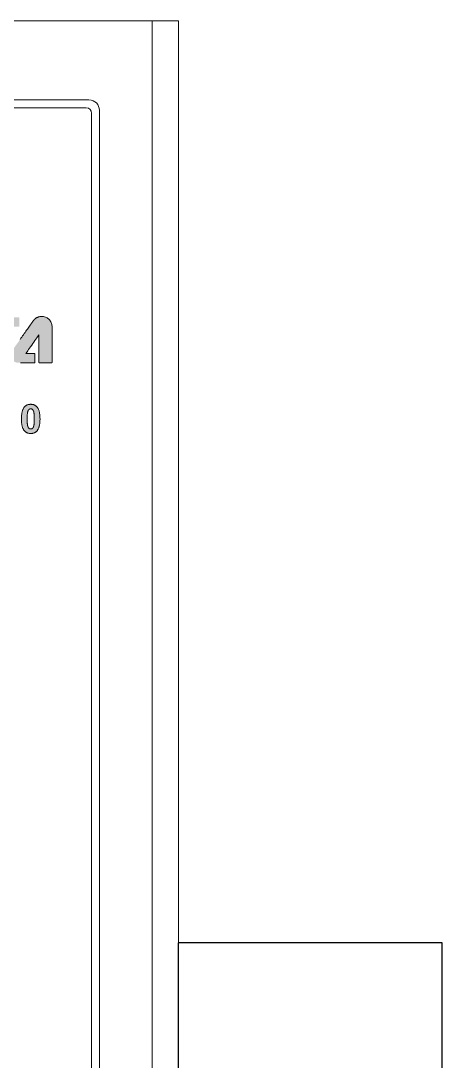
# Model space of a CAD drawing. Header units: millimetres. Extents: x 0 to 900, y 0 to 297.
# Drawn here: x 709.003 to 711.001, y 147.498 to 152.43 of the extents above; entities that cross this region are included whole.
import ezdxf

# ---------------------------------------------------------------- set-up
doc = ezdxf.new("R2010")
doc.units = ezdxf.units.MM
doc.layers.add('PRINT', color=7, linetype='Continuous')
doc.layers.add('전장품', color=3, linetype='Continuous')

# ---------------------------------------------------------------- blocks, each defined once
blk = doc.blocks.new('DVS-005R00')
at = {"layer": 'PRINT', "lineweight": 0}
h = blk.add_hatch(color=256, dxfattribs=at)
h.dxf.hatch_style = 1
edge = h.paths.add_edge_path(flags=0)
edge.add_spline(control_points=[(14.054, 103.923), (14.115, 103.861), (14.15, 103.773), (14.15, 103.663), (14.15, 103.6), (14.139, 103.53), (14.113, 103.457), (14.042, 103.492), (13.963, 103.512), (13.88, 103.512), (13.589, 103.512), (13.353, 103.276), (13.353, 102.986), (13.353, 102.872), (13.39, 102.767), (13.451, 102.681), (13.229, 102.531), (12.991, 102.443), (12.802, 102.444), (12.792, 102.444), (12.781, 102.444), (12.771, 102.444), (12.626, 102.452), (12.538, 102.504), (12.478, 102.569), (12.419, 102.634), (12.392, 102.717), (12.389, 102.778), (12.389, 102.785), (12.389, 102.791), (12.389, 102.796), (12.386, 103.016), (12.569, 103.337), (12.841, 103.588), (13.111, 103.841), (13.464, 104.025), (13.764, 104.025), (13.764, 104.025), (13.768, 104.025), (13.768, 104.025), (13.901, 104.025), (13.992, 103.984), (14.054, 103.923)], knot_values=[0, 0, 0, 0, 1, 1, 1, 2, 2, 2, 3, 3, 3, 4, 4, 4, 5, 5, 5, 6, 6, 6, 7, 7, 7, 8, 8, 8, 9, 9, 9, 10, 10, 10, 11, 11, 11, 12, 12, 12, 13, 13, 13, 14, 14, 14, 14], degree=3, periodic=0)
edge = h.paths.add_edge_path(flags=16)
edge.add_spline(control_points=[(13.88, 102.46), (13.775, 102.46), (13.678, 102.491), (13.596, 102.543), (13.594, 102.542), (13.592, 102.54), (13.59, 102.538), (13.336, 102.362), (13.059, 102.249), (12.802, 102.248), (12.788, 102.248), (12.775, 102.248), (12.762, 102.249), (12.571, 102.257), (12.425, 102.335), (12.333, 102.437), (12.241, 102.54), (12.199, 102.663), (12.194, 102.77), (12.194, 102.778), (12.193, 102.787), (12.193, 102.796), (12.197, 103.112), (12.413, 103.453), (12.708, 103.731), (13.005, 104.006), (13.387, 104.217), (13.762, 104.221), (13.763, 104.221), (13.765, 104.221), (13.768, 104.221), (13.942, 104.221), (14.091, 104.164), (14.193, 104.061), (14.295, 103.958), (14.346, 103.815), (14.346, 103.663), (14.346, 103.556), (14.322, 103.445), (14.274, 103.333), (14.356, 103.24), (14.405, 103.119), (14.405, 102.986), (14.405, 102.695), (14.17, 102.46), (13.88, 102.46), (13.88, 102.46), (13.88, 102.46), (13.88, 102.46)], knot_values=[0, 0, 0, 0, 1, 1, 1, 2, 2, 2, 3, 3, 3, 4, 4, 4, 5, 5, 5, 6, 6, 6, 7, 7, 7, 8, 8, 8, 9, 9, 9, 10, 10, 10, 11, 11, 11, 12, 12, 12, 13, 13, 13, 14, 14, 14, 15, 15, 15, 16, 16, 16, 16], degree=3, periodic=0)
h.paths.add_polyline_path([(13.451, 105.725), (11.203, 102.03), (15.688, 102.03)])
edge = h.paths.add_edge_path()
edge.add_spline(control_points=[(22.81, 103.788), (23.027, 103.788), (23.202, 103.612), (23.202, 103.395), (23.202, 103.395), (23.202, 102.05), (23.202, 102.05), (23.202, 102.045), (23.2, 102.04), (23.196, 102.036), (23.192, 102.032), (23.187, 102.03), (23.182, 102.03), (23.182, 102.03), (22.724, 102.03), (22.724, 102.03), (22.719, 102.03), (22.713, 102.032), (22.709, 102.036), (22.705, 102.04), (22.703, 102.045), (22.703, 102.05), (22.703, 102.05), (22.703, 103.094), (22.703, 103.094), (22.703, 103.094), (22.212, 102.387), (22.212, 102.387), (22.212, 102.387), (22.531, 102.387), (22.531, 102.387), (22.537, 102.387), (22.542, 102.385), (22.546, 102.381), (22.55, 102.377), (22.552, 102.372), (22.552, 102.367), (22.552, 102.367), (22.552, 102.05), (22.552, 102.05), (22.552, 102.045), (22.55, 102.04), (22.546, 102.036), (22.542, 102.032), (22.537, 102.03), (22.531, 102.03), (22.531, 102.03), (21.925, 102.03), (21.925, 102.03), (21.764, 102.03), (21.634, 102.16), (21.634, 102.321), (21.634, 102.384), (21.653, 102.442), (21.686, 102.489), (21.687, 102.49), (21.862, 102.737), (22.049, 103.001), (22.235, 103.264), (22.432, 103.544), (22.475, 103.605), (22.499, 103.641), (22.532, 103.675), (22.557, 103.696), (22.626, 103.753), (22.714, 103.788), (22.81, 103.788)], knot_values=[0, 0, 0, 0, 1, 1, 1, 2, 2, 2, 3, 3, 3, 4, 4, 4, 5, 5, 5, 6, 6, 6, 7, 7, 7, 8, 8, 8, 9, 9, 9, 10, 10, 10, 11, 11, 11, 12, 12, 12, 13, 13, 13, 14, 14, 14, 15, 15, 15, 16, 16, 16, 17, 17, 17, 18, 18, 18, 19, 19, 19, 20, 20, 20, 21, 21, 21, 22, 22, 22, 22], degree=3, periodic=0)
edge = h.paths.add_edge_path()
edge.add_spline(control_points=[(17.359, 103.002), (17.172, 103.265), (16.975, 103.545), (16.932, 103.607), (16.932, 103.607), (16.932, 103.607), (16.932, 103.607), (16.908, 103.642), (16.876, 103.676), (16.85, 103.697), (16.782, 103.754), (16.694, 103.789), (16.598, 103.789), (16.381, 103.789), (16.205, 103.613), (16.205, 103.396), (16.205, 103.396), (16.205, 103.396), (16.205, 103.396), (16.205, 103.396), (16.205, 103.396), (16.205, 103.396), (16.205, 103.396), (16.205, 102.798), (16.205, 102.798), (16.205, 102.486), (16.205, 102.15), (16.205, 102.052), (16.205, 102.046), (16.207, 102.041), (16.211, 102.037), (16.215, 102.033), (16.22, 102.031), (16.226, 102.031), (16.226, 102.031), (16.683, 102.031), (16.683, 102.031), (16.689, 102.031), (16.694, 102.033), (16.698, 102.037), (16.702, 102.041), (16.704, 102.046), (16.704, 102.052), (16.704, 102.052), (16.704, 103.095), (16.704, 103.095), (16.704, 103.095), (17.195, 102.389), (17.195, 102.389), (17.195, 102.389), (16.876, 102.389), (16.876, 102.389), (16.871, 102.389), (16.865, 102.386), (16.861, 102.382), (16.858, 102.379), (16.855, 102.373), (16.855, 102.368), (16.855, 102.368), (16.855, 102.052), (16.855, 102.052), (16.855, 102.046), (16.858, 102.041), (16.861, 102.037), (16.866, 102.033), (16.871, 102.031), (16.876, 102.031), (16.876, 102.031), (17.482, 102.031), (17.482, 102.031), (17.643, 102.031), (17.774, 102.161), (17.774, 102.323), (17.774, 102.385), (17.754, 102.443), (17.721, 102.49), (17.721, 102.491), (17.545, 102.738), (17.359, 103.002), (17.359, 103.002), (17.359, 103.002), (17.359, 103.002)], knot_values=[0, 0, 0, 0, 1, 1, 1, 2, 2, 2, 3, 3, 3, 4, 4, 4, 5, 5, 5, 6, 6, 6, 7, 7, 7, 8, 8, 8, 9, 9, 9, 10, 10, 10, 11, 11, 11, 12, 12, 12, 13, 13, 13, 14, 14, 14, 15, 15, 15, 16, 16, 16, 17, 17, 17, 18, 18, 18, 19, 19, 19, 20, 20, 20, 21, 21, 21, 22, 22, 22, 23, 23, 23, 24, 24, 24, 25, 25, 25, 26, 26, 26, 27, 27, 27, 27], degree=3, periodic=0)
edge = h.paths.add_edge_path()
edge.add_spline(control_points=[(20.807, 102.367), (20.807, 102.301), (20.807, 102.152), (20.808, 102.123), (20.808, 102.123), (20.807, 102.122), (20.807, 102.122), (20.807, 102.122), (20.808, 102.122), (20.808, 102.122), (20.807, 102.104), (20.799, 102.083), (20.783, 102.063), (20.768, 102.044), (20.75, 102.03), (20.727, 102.03), (20.727, 102.03), (20.726, 102.03), (20.726, 102.03), (20.726, 102.03), (20.726, 102.03), (20.726, 102.03), (20.726, 102.03), (19.689, 102.03), (19.689, 102.03), (19.65, 102.03), (19.598, 102.044), (19.556, 102.077), (19.514, 102.11), (19.482, 102.162), (19.482, 102.237), (19.482, 102.237), (19.482, 103.06), (19.482, 103.06), (19.482, 103.06), (19.482, 103.554), (19.482, 103.554), (19.482, 103.554), (19.482, 103.733), (19.482, 103.733), (19.482, 103.745), (19.491, 103.754), (19.503, 103.754), (19.503, 103.754), (19.951, 103.754), (19.951, 103.754), (19.957, 103.754), (19.962, 103.752), (19.966, 103.748), (19.97, 103.744), (19.972, 103.739), (19.972, 103.733), (19.972, 103.733), (19.972, 102.388), (19.972, 102.388), (19.972, 102.388), (20.787, 102.388), (20.787, 102.388), (20.792, 102.388), (20.798, 102.385), (20.801, 102.382), (20.805, 102.378), (20.807, 102.372), (20.807, 102.367), (20.807, 102.367), (20.807, 102.367), (20.807, 102.367)], knot_values=[0, 0, 0, 0, 1, 1, 1, 2, 2, 2, 3, 3, 3, 4, 4, 4, 5, 5, 5, 6, 6, 6, 7, 7, 7, 8, 8, 8, 9, 9, 9, 10, 10, 10, 11, 11, 11, 12, 12, 12, 13, 13, 13, 14, 14, 14, 15, 15, 15, 16, 16, 16, 17, 17, 17, 18, 18, 18, 19, 19, 19, 20, 20, 20, 21, 21, 21, 22, 22, 22, 22], degree=3, periodic=0)
edge = h.paths.add_edge_path()
edge.add_spline(control_points=[(19.325, 102.371), (19.325, 102.376), (19.323, 102.382), (19.319, 102.385), (19.315, 102.389), (19.31, 102.392), (19.304, 102.392), (19.304, 102.392), (18.371, 102.392), (18.371, 102.392), (18.371, 102.392), (18.371, 102.768), (18.371, 102.768), (18.371, 102.768), (19.176, 102.768), (19.176, 102.768), (19.181, 102.768), (19.187, 102.77), (19.19, 102.774), (19.194, 102.778), (19.197, 102.783), (19.197, 102.789), (19.197, 102.789), (19.197, 103.106), (19.197, 103.106), (19.197, 103.112), (19.194, 103.117), (19.19, 103.121), (19.187, 103.125), (19.181, 103.127), (19.176, 103.127), (19.176, 103.127), (18.374, 103.127), (18.374, 103.127), (18.374, 103.127), (18.374, 103.39), (18.374, 103.39), (18.374, 103.39), (19.304, 103.39), (19.304, 103.39), (19.31, 103.39), (19.315, 103.392), (19.319, 103.396), (19.323, 103.4), (19.325, 103.406), (19.325, 103.411), (19.325, 103.411), (19.325, 103.734), (19.325, 103.734), (19.325, 103.74), (19.323, 103.745), (19.319, 103.749), (19.315, 103.753), (19.31, 103.755), (19.304, 103.755), (19.304, 103.755), (17.886, 103.755), (17.886, 103.755), (17.881, 103.755), (17.876, 103.753), (17.872, 103.749), (17.868, 103.745), (17.866, 103.74), (17.866, 103.734), (17.866, 103.734), (17.866, 102.231), (17.866, 102.231), (17.865, 102.168), (17.897, 102.118), (17.94, 102.083), (17.984, 102.048), (18.038, 102.03), (18.082, 102.03), (18.082, 102.03), (19.232, 102.03), (19.232, 102.03), (19.256, 102.03), (19.278, 102.042), (19.296, 102.059), (19.306, 102.067), (19.312, 102.077), (19.317, 102.085), (19.319, 102.089), (19.321, 102.092), (19.322, 102.096), (19.324, 102.1), (19.325, 102.101), (19.325, 102.108), (19.325, 102.108), (19.325, 102.109), (19.325, 102.109), (19.325, 102.109), (19.325, 102.371), (19.325, 102.371), (19.325, 102.371), (19.325, 102.371), (19.325, 102.371)], knot_values=[0, 0, 0, 0, 1, 1, 1, 2, 2, 2, 3, 3, 3, 4, 4, 4, 5, 5, 5, 6, 6, 6, 7, 7, 7, 8, 8, 8, 9, 9, 9, 10, 10, 10, 11, 11, 11, 12, 12, 12, 13, 13, 13, 14, 14, 14, 15, 15, 15, 16, 16, 16, 17, 17, 17, 18, 18, 18, 19, 19, 19, 20, 20, 20, 21, 21, 21, 22, 22, 22, 23, 23, 23, 24, 24, 24, 25, 25, 25, 26, 26, 26, 27, 27, 27, 28, 28, 28, 29, 29, 29, 30, 30, 30, 31, 31, 31, 32, 32, 32, 32], degree=3, periodic=0)
edge = h.paths.add_edge_path()
edge.add_spline(control_points=[(21.952, 103.401), (21.956, 103.405), (21.958, 103.411), (21.958, 103.416), (21.958, 103.416), (21.958, 103.733), (21.958, 103.733), (21.958, 103.744), (21.949, 103.754), (21.937, 103.754), (21.937, 103.754), (20.461, 103.755), (20.461, 103.755), (20.456, 103.755), (20.451, 103.753), (20.447, 103.749), (20.443, 103.745), (20.441, 103.74), (20.441, 103.734), (20.441, 103.734), (20.441, 103.414), (20.441, 103.414), (20.441, 103.409), (20.443, 103.404), (20.447, 103.4), (20.451, 103.396), (20.456, 103.393), (20.461, 103.393), (20.461, 103.393), (20.959, 103.393), (20.959, 103.393), (20.959, 103.393), (20.959, 102.054), (20.959, 102.054), (20.959, 102.049), (20.961, 102.043), (20.965, 102.04), (20.969, 102.036), (20.975, 102.033), (20.98, 102.033), (21.07, 102.033), (21.322, 102.033), (21.357, 102.033), (21.357, 102.033), (21.357, 102.033), (21.357, 102.033), (21.357, 102.033), (21.357, 102.033), (21.357, 102.033), (21.376, 102.034), (21.398, 102.04), (21.415, 102.055), (21.432, 102.07), (21.446, 102.094), (21.446, 102.128), (21.446, 102.128), (21.446, 103.385), (21.446, 103.385), (21.446, 103.385), (21.446, 103.395), (21.446, 103.395), (21.446, 103.395), (21.937, 103.395), (21.937, 103.395), (21.943, 103.395), (21.948, 103.397), (21.952, 103.401), (21.952, 103.401), (21.952, 103.401), (21.952, 103.401)], knot_values=[0, 0, 0, 0, 1, 1, 1, 2, 2, 2, 3, 3, 3, 4, 4, 4, 5, 5, 5, 6, 6, 6, 7, 7, 7, 8, 8, 8, 9, 9, 9, 10, 10, 10, 11, 11, 11, 12, 12, 12, 13, 13, 13, 14, 14, 14, 15, 15, 15, 16, 16, 16, 17, 17, 17, 18, 18, 18, 19, 19, 19, 20, 20, 20, 21, 21, 21, 22, 22, 22, 23, 23, 23, 23], degree=3, periodic=0)
h = blk.add_hatch(color=256, dxfattribs=at)
h.dxf.hatch_style = 2
edge = h.paths.add_edge_path()
edge.add_spline(control_points=[(22.391, 100.456), (22.496, 100.456), (22.578, 100.418), (22.638, 100.343), (22.708, 100.254), (22.744, 100.107), (22.744, 99.901), (22.744, 99.696), (22.708, 99.548), (22.637, 99.458), (22.578, 99.384), (22.496, 99.347), (22.391, 99.347), (22.286, 99.347), (22.2, 99.388), (22.136, 99.469), (22.071, 99.55), (22.039, 99.695), (22.039, 99.903), (22.039, 100.108), (22.074, 100.255), (22.145, 100.345), (22.204, 100.419), (22.286, 100.456), (22.391, 100.456)], knot_values=[0, 0, 0, 0, 1, 1, 1, 2, 2, 2, 3, 3, 3, 4, 4, 4, 5, 5, 5, 6, 6, 6, 7, 7, 7, 8, 8, 8, 8], degree=3, periodic=0)
edge = h.paths.add_edge_path()
edge.add_spline(control_points=[(22.391, 100.283), (22.366, 100.283), (22.344, 100.275), (22.324, 100.259), (22.304, 100.243), (22.289, 100.214), (22.278, 100.173), (22.264, 100.119), (22.256, 100.028), (22.256, 99.901), (22.256, 99.774), (22.263, 99.686), (22.276, 99.639), (22.288, 99.591), (22.305, 99.559), (22.324, 99.543), (22.344, 99.527), (22.366, 99.519), (22.391, 99.519), (22.416, 99.519), (22.439, 99.528), (22.459, 99.544), (22.478, 99.56), (22.494, 99.588), (22.504, 99.63), (22.519, 99.683), (22.526, 99.774), (22.526, 99.901), (22.526, 100.028), (22.52, 100.116), (22.507, 100.164), (22.494, 100.211), (22.478, 100.243), (22.458, 100.259), (22.439, 100.275), (22.416, 100.283), (22.391, 100.283)], knot_values=[0, 0, 0, 0, 1, 1, 1, 2, 2, 2, 3, 3, 3, 4, 4, 4, 5, 5, 5, 6, 6, 6, 7, 7, 7, 8, 8, 8, 9, 9, 9, 10, 10, 10, 11, 11, 11, 12, 12, 12, 12], degree=3, periodic=0)
at = {"color": 7, "linetype": 'Continuous', "lineweight": 0}
for p, q in [((16.2, 115), (27, 115)), ((28, 115), (27, 115)), ((27, 0), (27, 115)), ((28, 115), (28, 0)), ((3.4, 112), (24.6, 112)), ((3.5, 111.7), (24.5, 111.7)), ((24.7, 111.5), (24.7, 3.5)), ((25, 111.6), (25, 3.4))]:
    blk.add_line(p, q, dxfattribs=at)
for centre, radius in [((24.5, 111.5), 0.2), ((24.6, 111.6), 0.4)]:
    blk.add_arc(centre, radius, 0, 90, dxfattribs=at)
at = {"layer": 'PRINT', "lineweight": 0}
blk.add_lwpolyline([(21.987, 102.914), (22.019, 102.958), (22.05, 103.003), (22.082, 103.048), (22.114, 103.092), (22.145, 103.137), (22.176, 103.181), (22.207, 103.225), (22.237, 103.267), (22.266, 103.309), (22.294, 103.348), (22.321, 103.386), (22.347, 103.422), (22.37, 103.456), (22.392, 103.488), (22.413, 103.516), (22.431, 103.542), (22.446, 103.564), (22.459, 103.583), (22.47, 103.598), (22.477, 103.608), (22.481, 103.614), (22.485, 103.62), (22.49, 103.625), (22.494, 103.631), (22.499, 103.637), (22.504, 103.643), (22.509, 103.648), (22.513, 103.653), (22.518, 103.659), (22.523, 103.664), (22.528, 103.669), (22.533, 103.674), (22.538, 103.678), (22.542, 103.683), (22.547, 103.687), (22.552, 103.691), (22.556, 103.695), (22.565, 103.702), (22.577, 103.712), (22.59, 103.72), (22.603, 103.729), (22.616, 103.736), (22.629, 103.744), (22.643, 103.75), (22.657, 103.757), (22.671, 103.762), (22.685, 103.768), (22.7, 103.772), (22.715, 103.776), (22.731, 103.78), (22.746, 103.783), (22.762, 103.785), (22.778, 103.786), (22.794, 103.787), (22.81, 103.788), (22.846, 103.786), (22.882, 103.781), (22.916, 103.773), (22.949, 103.762), (22.981, 103.749), (23.011, 103.732), (23.04, 103.713), (23.066, 103.692), (23.091, 103.669), (23.114, 103.643), (23.134, 103.616), (23.153, 103.587), (23.168, 103.556), (23.181, 103.524), (23.191, 103.491), (23.198, 103.456), (23.202, 103.42), (23.202, 103.394), (23.202, 103.374), (23.202, 103.332), (23.202, 103.271), (23.202, 103.194), (23.202, 103.103), (23.202, 103.003), (23.202, 102.895), (23.202, 102.782), (23.202, 102.668), (23.202, 102.556), (23.202, 102.448), (23.202, 102.347), (23.202, 102.256), (23.202, 102.178), (23.202, 102.116), (23.202, 102.073), (23.202, 102.052), (23.202, 102.05), (23.202, 102.049), (23.202, 102.048), (23.202, 102.047), (23.202, 102.046), (23.202, 102.045), (23.202, 102.044), (23.201, 102.043), (23.201, 102.043), (23.201, 102.042), (23.2, 102.041), (23.2, 102.04), (23.199, 102.039), (23.199, 102.039), (23.198, 102.038), (23.198, 102.037), (23.197, 102.036), (23.196, 102.036), (23.196, 102.035), (23.195, 102.034), (23.194, 102.034), (23.194, 102.033), (23.193, 102.033), (23.192, 102.032), (23.191, 102.032), (23.19, 102.031), (23.19, 102.031), (23.189, 102.031), (23.188, 102.03), (23.187, 102.03), (23.186, 102.03), (23.185, 102.03), (23.184, 102.03), (23.183, 102.03), (23.182, 102.03), (23.181, 102.03), (23.175, 102.03), (23.161, 102.03), (23.14, 102.03), (23.114, 102.03), (23.084, 102.03), (23.05, 102.03), (23.013, 102.03), (22.975, 102.03), (22.936, 102.03), (22.898, 102.03), (22.861, 102.03), (22.826, 102.03), (22.795, 102.03), (22.769, 102.03), (22.747, 102.03), (22.732, 102.03), (22.725, 102.03), (22.724, 102.03), (22.723, 102.03), (22.722, 102.03), (22.721, 102.03), (22.72, 102.03), (22.719, 102.03), (22.718, 102.03), (22.717, 102.031), (22.716, 102.031), (22.716, 102.031), (22.715, 102.032), (22.714, 102.032), (22.713, 102.033), (22.712, 102.033), (22.712, 102.034), (22.711, 102.034), (22.71, 102.035), (22.709, 102.036), (22.709, 102.036), (22.708, 102.037), (22.708, 102.038), (22.707, 102.038), (22.707, 102.039), (22.706, 102.04), (22.706, 102.041), (22.705, 102.042), (22.705, 102.043), (22.704, 102.043), (22.704, 102.044), (22.704, 102.045), (22.704, 102.046), (22.704, 102.047), (22.703, 102.048), (22.703, 102.049), (22.703, 102.05), (22.703, 102.051), (22.703, 102.065), (22.703, 102.096), (22.703, 102.142), (22.703, 102.201), (22.703, 102.27), (22.703, 102.347), (22.703, 102.431), (22.703, 102.518), (22.703, 102.606), (22.703, 102.694), (22.703, 102.778), (22.703, 102.857), (22.703, 102.929), (22.703, 102.99), (22.703, 103.039), (22.703, 103.074), (22.703, 103.092), (22.702, 103.092), (22.692, 103.079), (22.675, 103.054), (22.652, 103.02), (22.622, 102.978), (22.588, 102.929), (22.551, 102.875), (22.511, 102.818), (22.47, 102.758), (22.428, 102.699), (22.387, 102.64), (22.348, 102.584), (22.312, 102.532), (22.28, 102.485), (22.253, 102.446), (22.232, 102.416), (22.218, 102.396), (22.212, 102.388), (22.214, 102.387), (22.222, 102.387), (22.234, 102.387), (22.251, 102.387), (22.271, 102.387), (22.294, 102.387), (22.319, 102.387), (22.345, 102.387), (22.372, 102.387), (22.399, 102.387), (22.425, 102.387), (22.45, 102.387), (22.473, 102.387), (22.493, 102.387), (22.51, 102.387), (22.522, 102.387), (22.529, 102.387), (22.531, 102.387), (22.532, 102.387), (22.533, 102.387), (22.534, 102.387), (22.535, 102.387), (22.536, 102.387), (22.537, 102.387), (22.538, 102.386), (22.539, 102.386), (22.54, 102.386), (22.54, 102.385), (22.541, 102.385), (22.542, 102.384), (22.543, 102.384), (22.544, 102.383), (22.544, 102.383), (22.545, 102.382), (22.546, 102.382), (22.546, 102.381), (22.547, 102.38), (22.548, 102.38), (22.548, 102.379), (22.549, 102.378), (22.549, 102.377), (22.55, 102.377), (22.55, 102.376), (22.55, 102.375), (22.551, 102.374), (22.551, 102.373), (22.551, 102.372), (22.551, 102.371), (22.552, 102.371), (22.552, 102.37), (22.552, 102.369), (22.552, 102.368), (22.552, 102.367), (22.552, 102.365), (22.552, 102.357), (22.552, 102.345), (22.552, 102.329), (22.552, 102.309), (22.552, 102.286), (22.552, 102.262), (22.552, 102.236), (22.552, 102.209), (22.552, 102.182), (22.552, 102.156), (22.552, 102.132), (22.552, 102.109), (22.552, 102.089), (22.552, 102.073), (22.552, 102.06), (22.552, 102.053), (22.552, 102.05), (22.552, 102.049), (22.552, 102.048), (22.552, 102.047), (22.552, 102.047), (22.551, 102.046), (22.551, 102.045), (22.551, 102.044), (22.551, 102.043), (22.55, 102.042), (22.55, 102.041), (22.55, 102.041), (22.549, 102.04), (22.549, 102.039), (22.548, 102.038), (22.548, 102.037), (22.547, 102.037), (22.546, 102.036), (22.546, 102.035), (22.545, 102.035), (22.544, 102.034), (22.544, 102.034), (22.543, 102.033), (22.542, 102.033), (22.541, 102.032), (22.54, 102.032), (22.54, 102.031), (22.539, 102.031), (22.538, 102.031), (22.537, 102.03), (22.536, 102.03), (22.535, 102.03), (22.534, 102.03), (22.533, 102.03), (22.532, 102.03), (22.531, 102.03), (22.528, 102.03), (22.514, 102.03), (22.491, 102.03), (22.46, 102.03), (22.423, 102.03), (22.38, 102.03), (22.333, 102.03), (22.283, 102.03), (22.232, 102.03), (22.181, 102.03), (22.131, 102.03), (22.083, 102.03), (22.039, 102.03), (22.001, 102.03)], dxfattribs=at)
for points in [[(22.391, 100.456), (22.409, 100.455), (22.427, 100.454), (22.444, 100.452), (22.461, 100.45), (22.477, 100.446), (22.493, 100.442), (22.509, 100.437), (22.524, 100.431), (22.538, 100.425), (22.552, 100.417), (22.565, 100.409), (22.578, 100.401), (22.591, 100.391), (22.603, 100.381), (22.615, 100.369), (22.626, 100.358), (22.636, 100.345), (22.648, 100.329), (22.66, 100.312), (22.67, 100.293), (22.68, 100.274), (22.689, 100.253), (22.698, 100.231), (22.706, 100.208), (22.713, 100.183), (22.719, 100.158), (22.725, 100.131), (22.73, 100.103), (22.734, 100.074), (22.737, 100.043), (22.74, 100.012), (22.742, 99.979), (22.743, 99.945), (22.744, 99.91), (22.744, 99.874), (22.743, 99.84), (22.741, 99.806), (22.739, 99.774), (22.736, 99.743), (22.732, 99.714), (22.727, 99.685), (22.722, 99.658), (22.716, 99.631), (22.709, 99.606), (22.702, 99.582), (22.693, 99.56), (22.685, 99.538), (22.675, 99.518), (22.665, 99.499), (22.653, 99.481), (22.642, 99.464), (22.631, 99.45), (22.62, 99.438), (22.608, 99.427), (22.597, 99.416), (22.584, 99.406), (22.572, 99.397), (22.559, 99.389), (22.545, 99.381), (22.531, 99.374), (22.516, 99.368), (22.501, 99.363), (22.485, 99.358), (22.469, 99.355), (22.453, 99.352), (22.436, 99.349), (22.418, 99.348), (22.4, 99.347), (22.382, 99.347), (22.364, 99.348), (22.346, 99.349), (22.329, 99.352), (22.312, 99.355), (22.296, 99.359), (22.28, 99.364), (22.264, 99.37), (22.249, 99.377), (22.234, 99.384), (22.22, 99.393), (22.206, 99.402), (22.193, 99.412), (22.179, 99.423), (22.167, 99.434), (22.155, 99.447), (22.143, 99.46), (22.132, 99.474), (22.121, 99.49), (22.111, 99.506), (22.101, 99.524), (22.092, 99.543), (22.084, 99.564), (22.077, 99.586), (22.07, 99.609), (22.064, 99.634), (22.059, 99.659), (22.054, 99.686), (22.05, 99.715), (22.046, 99.744), (22.043, 99.775), (22.041, 99.808), (22.04, 99.841), (22.039, 99.876), (22.039, 99.912), (22.039, 99.947), (22.04, 99.981), (22.042, 100.013), (22.045, 100.045), (22.049, 100.075), (22.053, 100.104), (22.058, 100.132), (22.063, 100.159), (22.07, 100.184), (22.077, 100.209), (22.085, 100.232), (22.093, 100.254), (22.103, 100.275), (22.113, 100.295), (22.123, 100.313), (22.135, 100.331), (22.147, 100.346), (22.157, 100.359), (22.168, 100.371), (22.18, 100.382), (22.192, 100.392), (22.204, 100.401), (22.217, 100.41), (22.231, 100.418), (22.245, 100.425), (22.259, 100.432), (22.274, 100.437), (22.289, 100.442), (22.305, 100.446), (22.321, 100.45), (22.338, 100.452), (22.355, 100.454), (22.373, 100.455)], [(22.391, 100.283), (22.387, 100.283), (22.382, 100.283), (22.378, 100.283), (22.374, 100.282), (22.37, 100.281), (22.366, 100.28), (22.362, 100.279), (22.358, 100.278), (22.354, 100.277), (22.35, 100.275), (22.347, 100.274), (22.343, 100.272), (22.339, 100.27), (22.336, 100.268), (22.332, 100.265), (22.329, 100.263), (22.325, 100.26), (22.322, 100.257), (22.319, 100.254), (22.315, 100.251), (22.312, 100.248), (22.309, 100.244), (22.306, 100.24), (22.303, 100.236), (22.3, 100.231), (22.298, 100.226), (22.295, 100.221), (22.293, 100.216), (22.29, 100.21), (22.288, 100.204), (22.286, 100.198), (22.283, 100.192), (22.281, 100.186), (22.279, 100.179), (22.277, 100.171), (22.275, 100.162), (22.273, 100.151), (22.271, 100.14), (22.269, 100.128), (22.267, 100.115), (22.265, 100.102), (22.264, 100.088), (22.262, 100.073), (22.261, 100.057), (22.26, 100.041), (22.259, 100.024), (22.258, 100.006), (22.258, 99.988), (22.257, 99.969), (22.257, 99.949), (22.256, 99.928), (22.256, 99.906), (22.256, 99.885), (22.257, 99.864), (22.257, 99.844), (22.257, 99.824), (22.258, 99.806), (22.258, 99.788), (22.259, 99.771), (22.26, 99.755), (22.261, 99.739), (22.262, 99.725), (22.264, 99.711), (22.265, 99.698), (22.267, 99.685), (22.268, 99.674), (22.27, 99.663), (22.272, 99.653), (22.274, 99.644), (22.276, 99.636), (22.279, 99.628), (22.281, 99.62), (22.283, 99.613), (22.286, 99.606), (22.288, 99.599), (22.291, 99.593), (22.294, 99.587), (22.296, 99.581), (22.299, 99.576), (22.302, 99.57), (22.305, 99.566), (22.308, 99.561), (22.311, 99.557), (22.314, 99.553), (22.317, 99.55), (22.321, 99.546), (22.324, 99.543), (22.327, 99.541), (22.331, 99.538), (22.334, 99.536), (22.338, 99.534), (22.341, 99.532), (22.345, 99.53), (22.349, 99.528), (22.352, 99.527), (22.356, 99.525), (22.36, 99.524), (22.364, 99.523), (22.368, 99.522), (22.372, 99.521), (22.376, 99.52), (22.38, 99.52), (22.385, 99.52), (22.389, 99.519), (22.393, 99.519), (22.397, 99.52), (22.402, 99.52), (22.406, 99.52), (22.41, 99.521), (22.414, 99.522), (22.418, 99.523), (22.422, 99.524), (22.426, 99.525), (22.43, 99.527), (22.434, 99.528), (22.438, 99.53), (22.441, 99.532), (22.445, 99.534), (22.448, 99.536), (22.452, 99.539), (22.455, 99.541), (22.459, 99.544), (22.462, 99.547), (22.465, 99.55), (22.469, 99.553), (22.472, 99.557), (22.475, 99.561), (22.478, 99.565), (22.48, 99.569), (22.483, 99.574), (22.486, 99.579), (22.488, 99.584), (22.491, 99.59), (22.493, 99.595), (22.496, 99.601), (22.498, 99.607), (22.5, 99.614), (22.502, 99.621), (22.504, 99.628), (22.506, 99.636), (22.508, 99.646), (22.511, 99.657), (22.513, 99.669), (22.514, 99.681), (22.516, 99.694), (22.518, 99.707), (22.519, 99.722), (22.521, 99.737), (22.522, 99.753), (22.523, 99.77), (22.524, 99.787), (22.524, 99.805), (22.525, 99.824), (22.526, 99.843), (22.526, 99.864), (22.526, 99.885), (22.526, 99.906), (22.526, 99.928), (22.526, 99.948), (22.525, 99.968), (22.525, 99.987), (22.524, 100.005), (22.524, 100.023), (22.523, 100.039), (22.522, 100.055), (22.521, 100.07), (22.519, 100.085), (22.518, 100.098), (22.517, 100.111), (22.515, 100.123), (22.513, 100.134), (22.511, 100.144), (22.509, 100.153), (22.507, 100.162), (22.505, 100.17), (22.503, 100.178), (22.5, 100.186), (22.498, 100.193), (22.495, 100.2), (22.493, 100.206), (22.49, 100.212), (22.487, 100.218), (22.484, 100.224), (22.482, 100.229), (22.479, 100.234), (22.476, 100.239), (22.473, 100.243), (22.47, 100.247), (22.467, 100.251), (22.463, 100.254), (22.46, 100.257), (22.457, 100.26), (22.453, 100.263), (22.45, 100.265), (22.446, 100.268), (22.443, 100.27), (22.439, 100.272), (22.435, 100.274), (22.432, 100.275), (22.428, 100.277), (22.424, 100.278), (22.42, 100.279), (22.416, 100.28), (22.412, 100.281), (22.408, 100.282), (22.404, 100.283), (22.4, 100.283), (22.395, 100.283)]]:
    blk.add_lwpolyline(points, close=True, dxfattribs=at)
blk = doc.blocks.new('STOPPER1')
at = {"layer": '전장품', "color": 0}
for p, q in [((0, -22.5), (0, 22.5)), ((0, 22.5), (10, 22.5)), ((10, -22.5), (10, 22.5))]:
    blk.add_line(p, q, dxfattribs=at)

msp = doc.modelspace()

# ---------------------------------------------------------------- block references
at = {"yscale": 0.125, "zscale": 0.125}
for name, p, xscale in [('DVS-005R00', (706.2510115, 138.05542821), 0.125), ('STOPPER1', (711.0010115, 145.24703316, -7.93008539), -0.125)]:
    msp.add_blockref(name, p, dxfattribs=dict(at, xscale=xscale))

doc.saveas('drawing.dxf')
